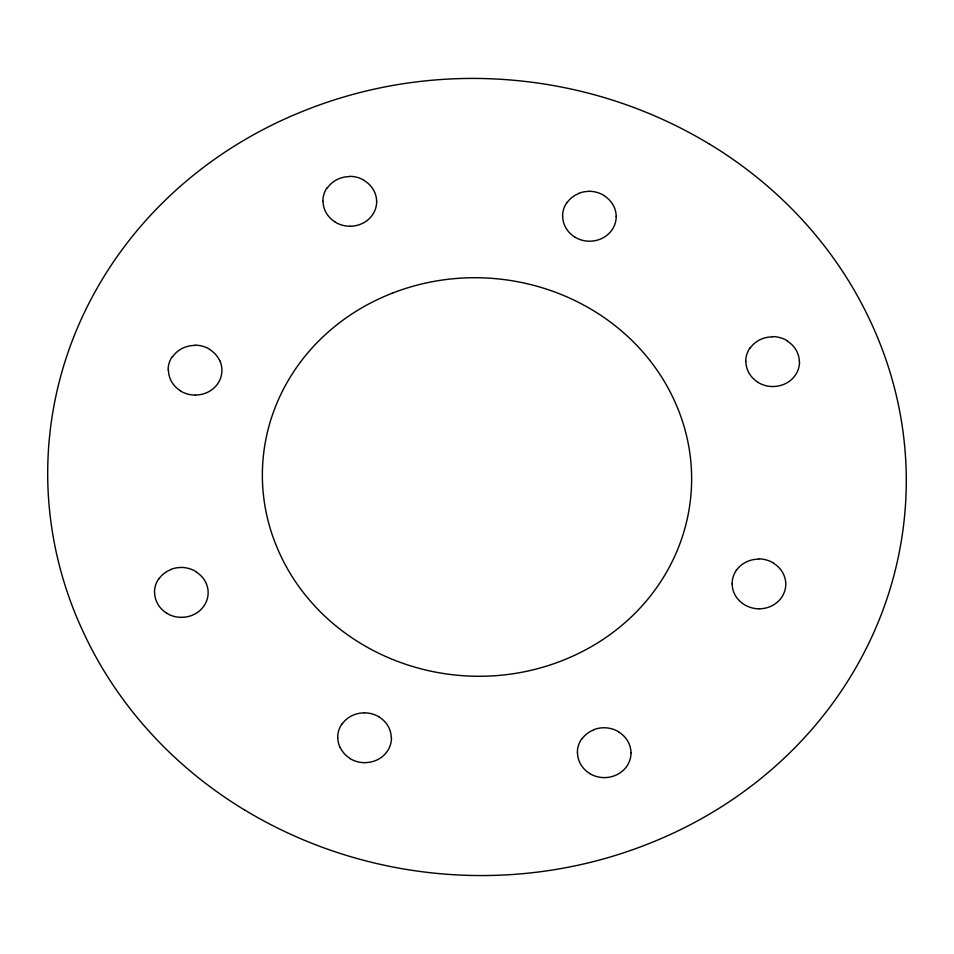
<?xml version="1.0" encoding="UTF-8"?>
<svg xmlns="http://www.w3.org/2000/svg" width="954" height="954" viewBox="0 0 954 954"><rect width="100%" height="100%" fill="white"/><g stroke="black" fill="none" stroke-linecap="round" stroke-linejoin="round"><path stroke-width="1.43" d="M327.461 187.819A26.712 24.78 3.7 0 1 349.772 176.609M364.368 180.664A26.712 24.78 3.7 0 1 376.639 201.485M376.675 201.401A26.903 24.971 3.7 0 1 372.418 214.996A26.712 24.78 3.7 0 1 360.445 224.285A26.724 24.792 3.7 0 1 350.023 226.229M349.927 226.265A26.903 24.971 3.7 0 1 335.248 222.175M322.881 201.187A26.903 24.971 3.7 0 1 327.15 187.592M349.641 176.323A26.903 24.971 3.7 0 1 364.321 180.413M335.343 222.139A26.712 24.792 3.7 0 1 323.048 201.306M604.371 777.582A26.712 24.78 3.7 0 0 614.793 775.65A26.712 24.78 3.7 0 0 626.766 766.348A26.903 24.971 3.7 0 0 631.023 752.754M589.787 773.527A26.712 24.78 3.7 0 1 577.504 752.706M581.725 739.207A26.712 24.78 3.7 0 1 593.698 729.905M593.603 729.703A26.712 24.792 3.7 0 1 604.025 727.759A26.903 24.971 3.7 0 1 618.669 731.766M577.373 752.587A26.903 24.971 3.7 0 1 581.642 739.004M604.264 777.617A26.903 24.971 3.7 0 1 589.584 773.527M618.717 732.028A26.712 24.78 3.7 0 1 630.999 752.837M758.203 382.423A26.712 24.792 3.7 0 1 748.079 371.225A26.712 24.792 3.7 0 1 745.885 361.518M750.154 348.091A26.712 24.792 3.7 0 1 772.466 336.893M787.05 340.948A26.712 24.792 3.7 0 1 799.333 361.769M799.547 361.685A26.915 24.971 3.7 0 1 795.278 375.28A26.712 24.78 3.7 0 1 772.978 386.489M772.788 386.561A26.915 24.971 3.7 0 1 758.096 382.471M745.73 361.459A26.915 24.971 3.7 0 1 749.999 347.864M772.501 336.595A26.915 24.971 3.7 0 1 787.181 340.685M181.487 617.321A26.712 24.78 3.7 0 0 191.909 615.39A26.724 24.792 3.7 0 0 203.882 606.088A26.915 24.971 3.7 0 0 208.151 592.494A26.724 24.792 3.7 0 0 195.82 571.744M166.89 613.267A26.712 24.78 3.7 0 1 154.608 592.446M158.841 578.947A26.712 24.78 3.7 0 1 170.814 569.645M170.718 569.443A26.724 24.792 3.7 0 1 181.141 567.499M154.488 592.327A26.903 24.971 3.7 0 1 158.746 578.744M181.379 617.369A26.915 24.971 3.7 0 1 166.688 613.267M181.093 567.403A26.915 24.971 3.7 0 1 195.773 571.494M342.069 724.074A26.712 24.792 3.7 0 1 364.38 712.865M378.965 716.919A26.712 24.792 3.7 0 1 391.259 737.752M391.474 737.824A26.915 24.971 3.7 0 1 387.205 751.418A26.724 24.792 3.7 0 1 364.881 762.628M364.702 762.687A26.915 24.971 3.7 0 1 350.023 758.597M337.656 737.597A26.915 24.971 3.7 0 1 341.914 724.003M339.994 747.352A26.712 24.792 3.7 0 1 337.811 737.657M350.285 758.561A26.724 24.792 3.7 0 1 340.161 747.364M364.464 712.829A26.915 24.971 3.7 0 1 379.155 716.931M195.343 395.028A26.724 24.792 3.7 0 0 217.655 383.818A26.915 24.971 3.7 0 0 221.924 370.224A26.712 24.792 3.7 0 0 219.742 360.529M180.747 390.973A26.724 24.792 3.7 0 1 168.453 370.14M172.686 356.629A26.724 24.792 3.7 0 1 195.01 345.42M209.594 349.474A26.724 24.792 3.7 0 1 219.73 360.684M195.153 395.099A26.915 24.971 3.7 0 1 180.473 390.997M168.107 370.009A26.915 24.971 3.7 0 1 172.376 356.414M194.866 345.133A26.915 24.971 3.7 0 1 209.558 349.224M732.147 583.872A26.712 24.792 3.7 0 0 744.442 604.693A26.903 24.971 3.7 0 0 759.026 608.831M736.381 570.361A26.712 24.792 3.7 0 1 758.692 559.163M732.123 583.8A26.915 24.971 3.7 0 1 736.393 570.206M758.74 558.877A26.903 24.971 3.7 0 1 773.42 562.967M759.122 608.783A26.724 24.792 3.7 0 0 769.544 606.851A26.712 24.78 3.7 0 0 781.517 597.55A26.903 24.971 3.7 0 0 785.786 583.955A26.712 24.78 3.7 0 0 773.467 563.23M574.988 237.141A26.724 24.792 3.7 0 1 562.693 216.308M566.926 202.797A26.724 24.792 3.7 0 1 578.899 193.495M578.816 193.304A26.712 24.78 3.7 0 1 589.238 191.372M562.574 216.2A26.915 24.971 3.7 0 1 566.843 202.606M616.236 216.367A26.903 24.971 3.7 0 1 611.967 229.95A26.712 24.78 3.7 0 1 600.006 239.251A26.724 24.792 3.7 0 1 589.572 241.195A26.903 24.971 3.7 0 1 574.797 237.141M589.19 191.277A26.903 24.971 3.7 0 1 603.87 195.379M603.918 195.63A26.712 24.78 3.7 0 1 616.201 216.451M244.82 810.113A427.475 396.625 3.7 0 1 82.724 630.856A427.475 396.637 3.7 0 1 47.7 475.688A430.564 399.499 3.7 0 1 115.983 258.236A427.464 396.614 3.7 0 1 307.474 109.448A427.475 396.625 3.7 0 1 474.257 78.419A430.576 399.511 3.7 0 1 709.156 143.923M244.844 810.077A430.576 399.499 3.7 0 0 479.731 875.557A427.464 396.614 3.7 0 0 646.526 844.552A427.475 396.625 3.7 0 0 838.053 695.788A430.576 399.511 3.7 0 0 906.276 478.312A427.464 396.614 3.7 0 0 871.276 323.156A427.475 396.625 3.7 0 0 709.18 143.887M392.237 293.224A213.744 198.313 3.7 0 0 296.479 367.6A215.282 199.744 3.7 0 0 262.362 476.344A213.732 198.301 3.7 0 0 279.868 553.916A213.744 198.313 3.7 0 0 360.91 643.545A215.282 199.756 3.7 0 0 478.371 676.279A213.732 198.313 3.7 0 0 561.763 660.776A213.72 198.301 3.7 0 0 657.533 586.388A215.282 199.744 3.7 0 0 691.638 477.656A213.756 198.325 3.7 0 0 674.132 400.072A213.744 198.313 3.7 0 0 593.09 310.444A215.27 199.744 3.7 0 0 475.641 277.721A213.732 198.301 3.7 0 0 392.237 293.224"/></g></svg>
